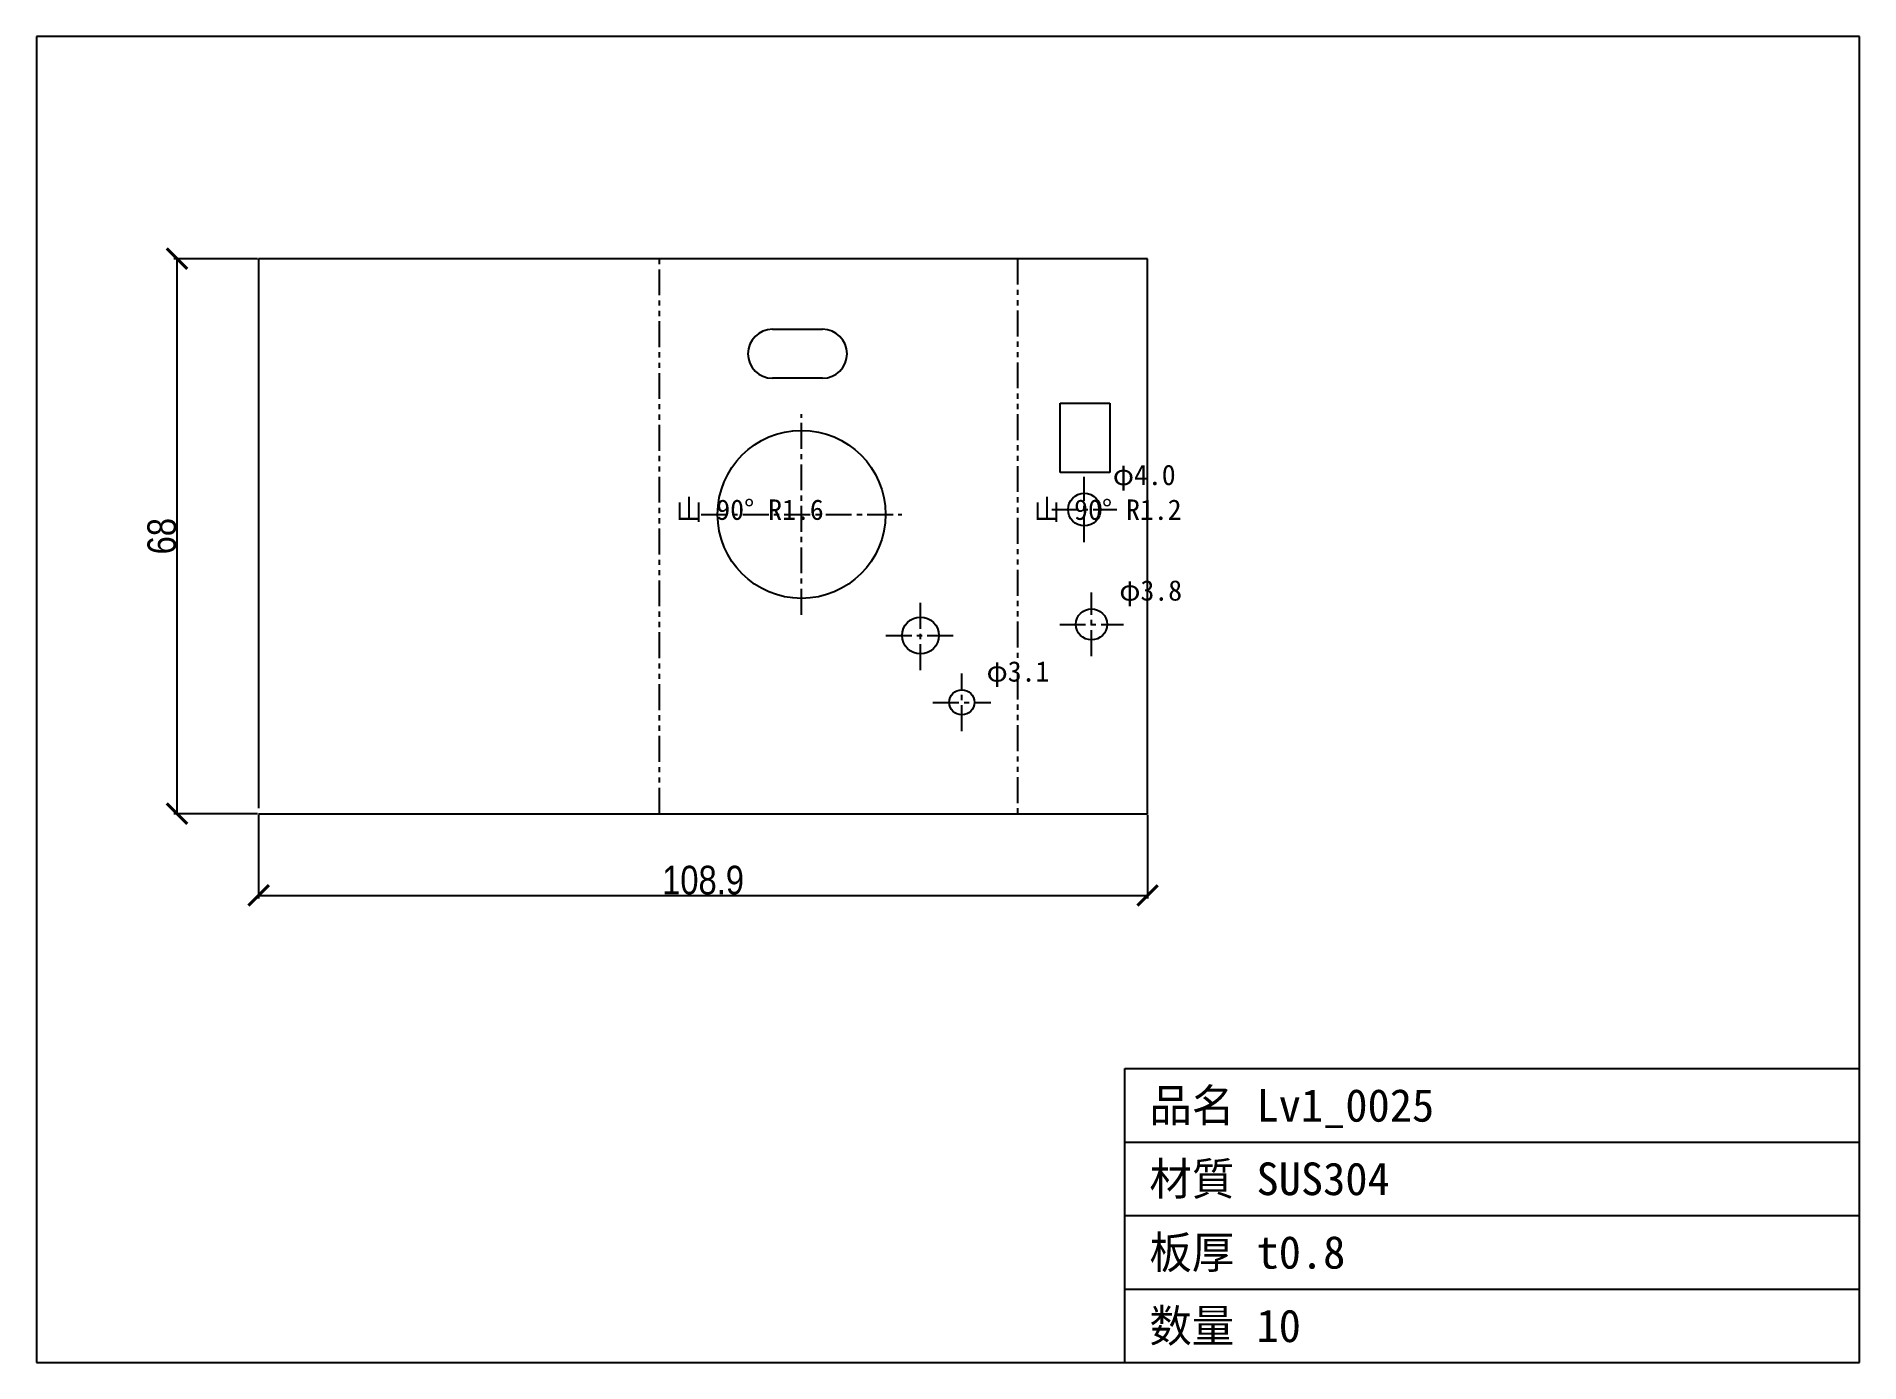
# Model space of a CAD drawing. Header units: millimetres. Extents: x -78 to 145, y -67 to 95.
import ezdxf

# ---------------------------------------------------------------- set-up
doc = ezdxf.new("R2010")
doc.units = ezdxf.units.MM
doc.linetypes.add('CENTER', pattern=[5.08, 3.175, -0.635, 0.635, -0.635])
doc.linetypes.add('PHANTOM', pattern=[6.35, 3.175, -0.635, 0.635, -0.635, 0.635, -0.635])
for name, color, linetype in [('中心線', 7, 'Continuous'), ('図枠', 7, 'Continuous'), ('外形', 7, 'Continuous'), ('寸法', 7, 'Continuous'), ('文字', 7, 'Continuous'), ('曲げ線', 7, 'Continuous')]:
    doc.layers.add(name, color=color, linetype=linetype)
doc.styles.add('OpenSansCondensed-Light', font='OpenSansCondensed-Light.ttf')
doc.dimstyles.new('EZDXF', dxfattribs={"dimtxt": 0.25, "dimasz": 0.175, "dimexe": 0.375, "dimexo": 0.125, "dimgap": 0.1, "dimtad": 1, "dimlfac": 100, "dimzin": 12, "dimdsep": 46, "dimtxsty": 'OpenSansCondensed-Light', "dimblk": 'ARCHTICK', "dimcen": 2.5, "dimazin": 3, "dimtfac": 0.5, "dimtmove": 2, "dimatfit": 3})

# ---------------------------------------------------------------- blocks, each defined once
blk = doc.blocks.new('_ARCHTICK')
at = {"color": 0, "linetype": 'BYBLOCK', "const_width": 0.15}
blk.add_lwpolyline([(-0.5, -0.5), (0.5, 0.5)], dxfattribs=at)

msp = doc.modelspace()

# ---------------------------------------------------------------- linework, layer by layer
at = {"layer": '中心線', "color": 1, "linetype": 'CENTER'}
for p, q in [((15.83, 24.37), (15.83, 48.94)), ((50.47, 33.25), (50.47, 41.25)), ((3.55, 36.66), (28.12, 36.66)), ((46.47, 37.25), (54.47, 37.25)), ((51.35, 19.29), (51.35, 27.1)), ((30.4, 17.58), (30.4, 26.08)), ((47.45, 23.19), (55.26, 23.19)), ((26.15, 21.83), (34.65, 21.83)), ((35.46, 10.1), (35.46, 17.18)), ((31.92, 13.64), (39, 13.64))]:
    msp.add_line(p, q, dxfattribs=at)
at = {"layer": '図枠'}
for p, q in [((145.44, 95.2), (-77.9, 95.2)), ((-77.9, 95.2), (-77.9, -67.22)), ((145.44, -67.22), (145.44, 95.2)), ((55.44, -67.22), (55.44, -31.22)), ((55.44, -31.22), (145.44, -31.22)), ((55.44, -40.22), (145.44, -40.22)), ((55.44, -49.22), (145.44, -49.22)), ((55.44, -58.22), (145.44, -58.22)), ((-77.9, -67.22), (145.44, -67.22))]:
    msp.add_line(p, q, dxfattribs=at)
at = {"layer": '外形'}
for p, q in [((-50.68, 67.98), (-50.68, 0.68)), ((58.21, 67.98), (-50.68, 67.98)), ((58.21, 0), (58.21, 67.98)), ((12.26, 59.34), (18.41, 59.34)), ((18.41, 53.34), (12.26, 53.34)), ((47.51, 50.3), (53.59, 50.3)), ((47.51, 41.81), (47.51, 50.3)), ((53.59, 50.3), (53.59, 41.81)), ((53.59, 41.81), (47.51, 41.81)), ((-50.68, 0), (58.21, 0))]:
    msp.add_line(p, q, dxfattribs=at)
for centre, radius in [((15.83, 36.66), 10.29), ((50.47, 37.25), 2), ((51.35, 23.19), 1.91), ((30.4, 21.83), 2.25), ((35.46, 13.64), 1.54)]:
    msp.add_circle(centre, radius, dxfattribs=at)
for centre, start, end in [((12.26, 56.34), 90, -90), ((18.41, 56.34), -90, 90)]:
    msp.add_arc(centre, 3, start, end, dxfattribs=at)
at = {"layer": '曲げ線', "color": 3, "linetype": 'PHANTOM'}
for p, q in [((-1.57, 0), (-1.57, 67.98)), ((42.27, 67.98), (42.27, 0))]:
    msp.add_line(p, q, dxfattribs=at)

# ---------------------------------------------------------------- texts
at = {"layer": '文字'}
for s, height, p in [('φ4.0', 2.5, (53.97, 40.25)), ('山 90° R1.6', 2.5, (0.43, 35.99)), ('山 90° R1.2', 2.5, (44.27, 35.99)), ('φ3.8', 2.5, (54.76, 26.1)), ('φ3.1', 2.5, (38.5, 16.18)), ('品名 Lv1_0025', 4, (58.44, -37.72)), ('材質 SUS304', 4, (58.44, -46.72)), ('板厚 t0.8', 4, (58.44, -55.72)), ('数量 10', 4, (58.44, -64.72))]:
    msp.add_text(s, height=height, dxfattribs=at).set_placement(p)

# ---------------------------------------------------------------- dimensions: what is measured, and where the dimension line sits
at = {"layer": '寸法'}
msp.add_linear_dim(base=(-60.68, 0), p1=(-50.68, 0), p2=(-50.68, 67.98), angle=90, dimstyle='EZDXF', override={"dimtxt": 3.5, "dimasz": 2.5, "dimdec": 1, "dimlfac": 1}, dxfattribs=at).render()
msp.add_linear_dim(base=(-50.68, -10), p1=(-50.68, 0), p2=(58.21, 0), dimstyle='EZDXF', override={"dimtxt": 3.5, "dimasz": 2.5, "dimdec": 1, "dimlfac": 1}, dxfattribs=at).render()

doc.saveas('drawing.dxf')
